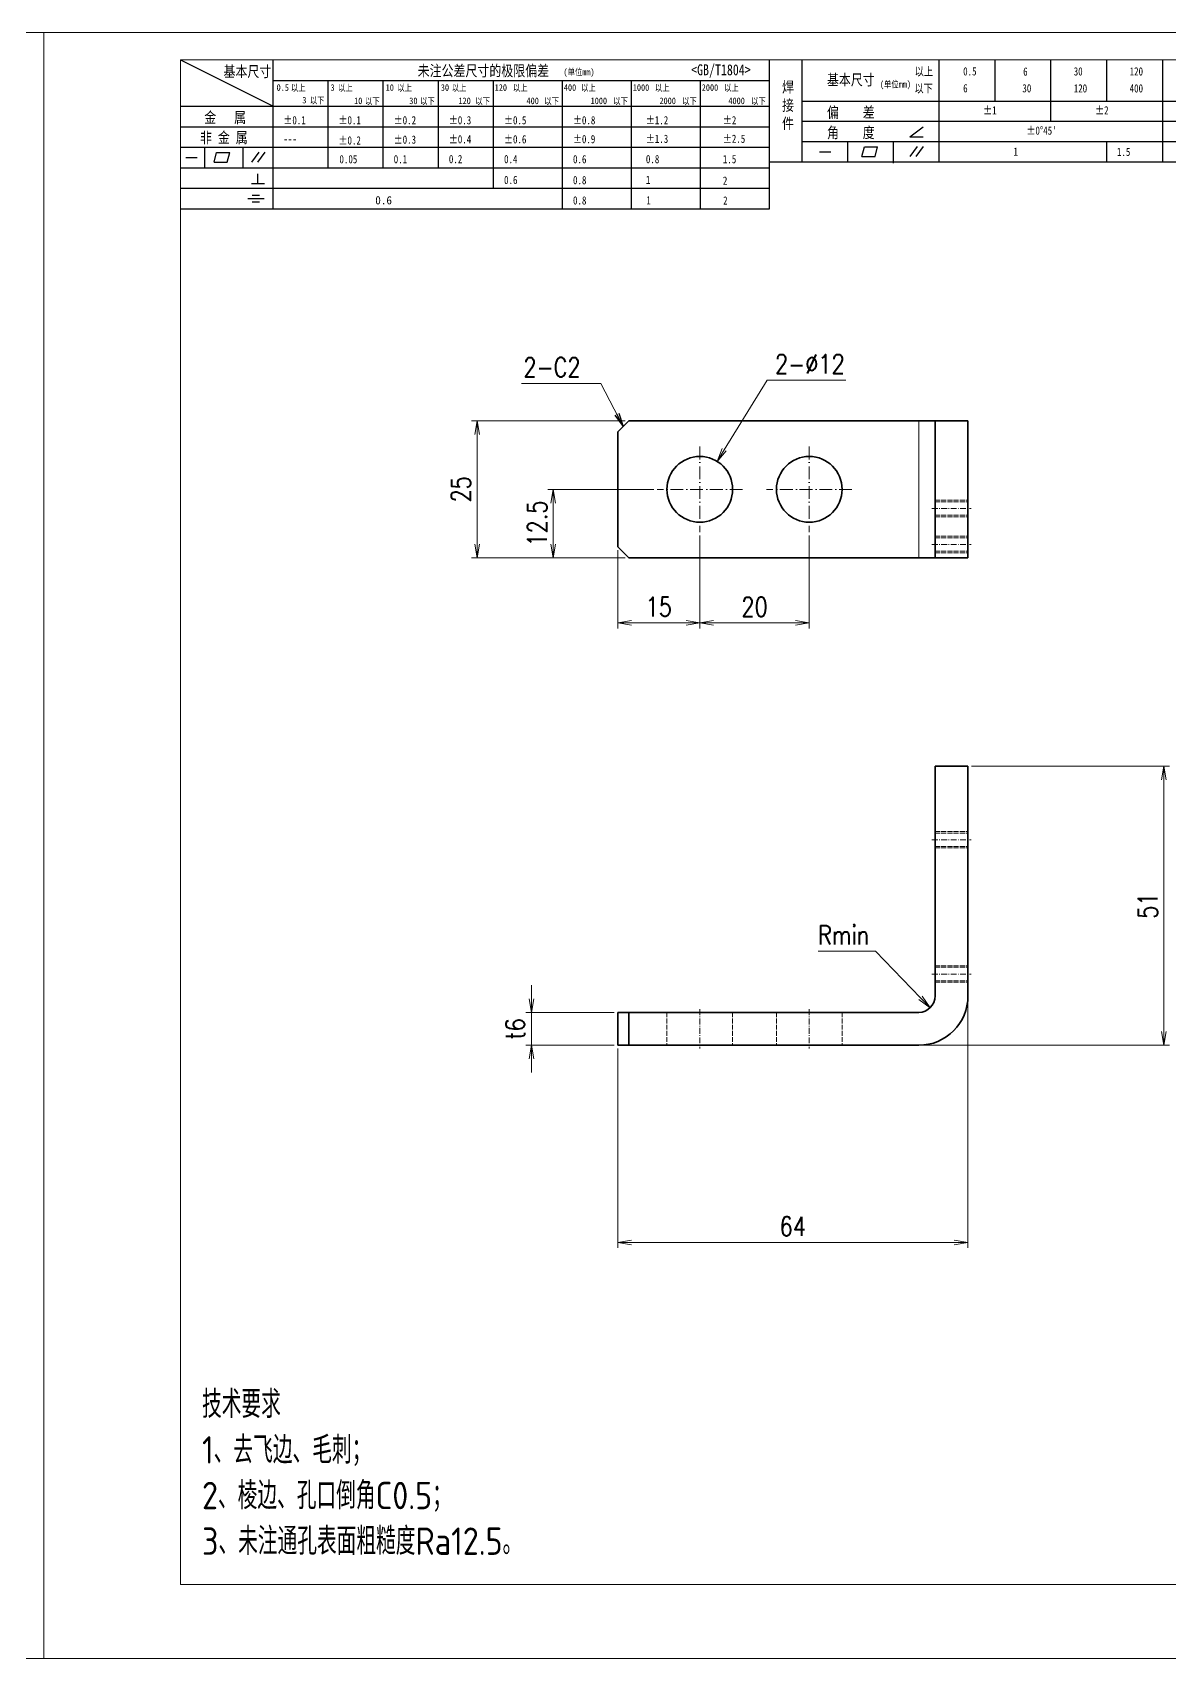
# Model space of a CAD drawing. Header units: millimetres. Extents: x -49592 to 104182, y -50696 to 41603.
# Drawn here: x -49174.6 to -48966.8, y 40985.9 to 41282.9 of the extents above; entities that cross this region are included whole.
import ezdxf

# ---------------------------------------------------------------- set-up
doc = ezdxf.new("R2010")
doc.units = ezdxf.units.MM
doc.header["$LTSCALE"] = 0.5
for name, pattern in [('AM_ISO02W050x2', [3.75, 3, -0.75]), ('AM_ISO08W050x2', [9, 6, -0.75, 1.5, -0.75]), ('DASHDOT', [18.5, 12, -3, 0.5, -3]), ('DASHED', [15, 12, -3])]:
    doc.linetypes.add(name, pattern=pattern)
for name, color, linetype, lineweight in [('中心线', 2, 'AM_ISO08W050x2', 18), ('图框', 7, 'Continuous', 18), ('标注线', 3, 'Continuous', 18), ('粗实线', 7, 'Continuous', 35), ('虚线', 1, 'AM_ISO02W050x2', 18)]:
    doc.layers.add(name, color=color, linetype=linetype, lineweight=lineweight)
doc.layers.add('图\\M+19E79\\M+195B6\\M+18E9A', color=7, linetype='Continuous')
doc.layers.add('打印', color=7, linetype='Continuous', lineweight=15, plot=False)
doc.layers.add('打印-禁用', color=7, linetype='Continuous', lineweight=15, plot=False)
doc.styles.add('DIM', font='romans.shx', dxfattribs={"width": 0.8, "bigfont": 'bigfont.shx'})
doc.styles.add('国标', font='simfang.ttf', dxfattribs={"width": 0.8})
doc.styles.add('机械长仿宋', font='gbenor.shx', dxfattribs={"height": 1, "bigfont": 'gbcbig.shx'})
doc.dimstyles.new('DEH 1-1', dxfattribs={"dimtxt": 3.5, "dimasz": 2.5, "dimexe": 1, "dimexo": 0.625, "dimgap": 1.2, "dimtad": 1, "dimtoh": 1, "dimdsep": 46, "dimtxsty": 'DIM', "dimblk": 'OPEN', "dimcen": 0, "dimclrd": 8, "dimclre": 8, "dimclrt": 2, "dimazin": 2, "dimtfac": 0.5, "dimtmove": 0, "dimatfit": 3, "dimldrblk": 'OPEN', "dimfxl": 0, "dimtolj": 2, "dimlwd": 18, "dimlwe": 18, "dimarcsym": 0})
doc.dimstyles.new('DEH 1-1$0', dxfattribs={"dimtxt": 3.5, "dimasz": 2.5, "dimexe": 1, "dimexo": 0.625, "dimgap": 1.2, "dimtad": 1, "dimzin": 9, "dimdsep": 46, "dimtxsty": 'DIM', "dimblk": 'OPEN', "dimcen": 0, "dimclrd": 8, "dimclre": 8, "dimclrt": 2, "dimazin": 2, "dimtfac": 0.5, "dimtmove": 0, "dimatfit": 3, "dimldrblk": 'OPEN', "dimfxl": 0, "dimtolj": 2, "dimlwd": 18, "dimlwe": 18, "dimarcsym": 0})
doc.dimstyles.new('DEH 1-1$3', dxfattribs={"dimtxt": 3.5, "dimasz": 2.5, "dimexe": 1, "dimexo": 0.625, "dimgap": 1.2, "dimtad": 1, "dimtoh": 1, "dimdsep": 46, "dimtxsty": 'DIM', "dimblk": 'OPEN', "dimcen": 0, "dimclrd": 8, "dimclre": 8, "dimclrt": 2, "dimazin": 2, "dimtfac": 0.5, "dimtofl": 0, "dimtmove": 0, "dimatfit": 3, "dimldrblk": 'OPEN', "dimfxl": 0, "dimtolj": 2, "dimlwd": 18, "dimlwe": 18, "dimarcsym": 0})
doc.dimstyles.new('DEH 1-1$4', dxfattribs={"dimtxt": 3.5, "dimasz": 2.5, "dimexe": 1, "dimexo": 0.625, "dimgap": 1.2, "dimtad": 1, "dimtoh": 1, "dimdsep": 46, "dimtxsty": 'DIM', "dimblk": 'OPEN', "dimcen": 0, "dimclrd": 8, "dimclre": 8, "dimclrt": 2, "dimazin": 2, "dimtfac": 0.5, "dimtofl": 0, "dimtmove": 0, "dimatfit": 3, "dimldrblk": 'OPEN', "dimfxl": 0, "dimtolj": 2, "dimlwd": 18, "dimlwe": 18, "dimarcsym": 0})

# ---------------------------------------------------------------- blocks, each defined once
blk = doc.blocks.new('GZDEH零件A3图框V01版')
at = {"layer": '图\\M+19E79\\M+195B6\\M+18E9A', "color": 9}
for p, q in [((2882.49, -1554.46), (2899.37, -1562.92)), ((2899.37, -1581.67), (2899.37, -1554.46)), ((2990.09, -1581.67), (2990.09, -1554.46)), ((2996.09, -1573.08), (2996.09, -1554.46)), ((3021.09, -1561.98), (3021.09, -1554.46)), ((3031.31, -1561.98), (3031.31, -1554.46)), ((3041.53, -1561.98), (3041.53, -1554.46)), ((3051.75, -1561.98), (3051.75, -1554.46)), ((3061.98, -1561.98), (3061.98, -1554.46)), ((2899.37, -1558.24), (2990.09, -1558.24)), ((2909.45, -1574.17), (2909.45, -1558.24)), ((2919.53, -1574.17), (2919.53, -1558.24)), ((2929.61, -1574.17), (2929.61, -1558.24)), ((2939.69, -1577.92), (2939.69, -1558.24)), ((2952.29, -1581.67), (2952.29, -1558.24)), ((2964.89, -1581.67), (2964.89, -1558.24)), ((2977.49, -1581.67), (2977.49, -1558.24)), ((2996.09, -1561.98), (3113.09, -1561.98)), ((3021.09, -1573.08), (3021.09, -1561.98)), ((3041.53, -1565.68), (3041.53, -1561.98)), ((3061.98, -1573.08), (3061.98, -1561.98)), ((2882.49, -1562.92), (2990.09, -1562.92)), ((2882.49, -1566.67), (2990.09, -1566.67)), ((2996.09, -1565.68), (3113.09, -1565.68)), ((3015.75, -1568.51), (3018.15, -1566.66)), ((2882.49, -1570.42), (2990.09, -1570.42)), ((2886.92, -1574.12), (2886.92, -1570.42)), ((2893.91, -1574.12), (2893.91, -1570.42)), ((2996.09, -1569.38), (3113.09, -1569.38)), ((3004.42, -1573.08), (3004.42, -1569.38)), ((3006.97, -1572.12), (3007.45, -1570.33)), ((3007.45, -1570.33), (3009.86, -1570.33)), ((3009.39, -1572.12), (3009.86, -1570.33)), ((3012.75, -1573.08), (3012.75, -1569.38)), ((3015.75, -1568.51), (3018.15, -1568.51)), ((3015.81, -1572.12), (3017.15, -1570.26)), ((3016.89, -1572.12), (3018.23, -1570.26)), ((3051.75, -1573.08), (3051.75, -1569.38)), ((2883.43, -1572.27), (2885.49, -1572.27)), ((2888.59, -1573.16), (2889.07, -1571.37)), ((2888.59, -1573.16), (2891, -1573.16)), ((2889.07, -1571.37), (2891.48, -1571.37)), ((2891, -1573.16), (2891.48, -1571.37)), ((2895.52, -1573.16), (2896.85, -1571.3)), ((2896.6, -1573.16), (2897.94, -1571.3)), ((2990.09, -1573.08), (3113.09, -1573.08)), ((2999.26, -1571.23), (3001.32, -1571.23)), ((3006.97, -1572.12), (3009.39, -1572.12)), ((3012.75, -1573.33), (3012.75, -1573.08)), ((2882.49, -1574.17), (2990.09, -1574.17)), ((2895.42, -1577.05), (2897.81, -1577.05)), ((2896.58, -1577.05), (2896.58, -1575.28)), ((2882.49, -1577.92), (2990.09, -1577.92)), ((2894.79, -1579.77), (2897.77, -1579.77)), ((2895.57, -1579.17), (2896.92, -1579.17)), ((2882.49, -1581.67), (2990.09, -1581.67)), ((2895.57, -1580.37), (2896.93, -1580.37))]:
    blk.add_line(p, q, dxfattribs=at)
at = {"layer": '图框', "linetype": 'Continuous'}
for p, q in [((2882.49, -1554.46), (2882.49, -1832.96)), ((3272.49, -1554.46), (2882.49, -1554.46)), ((2882.49, -1832.96), (3272.49, -1832.96))]:
    blk.add_line(p, q, dxfattribs=at)
at = {"layer": '打印-禁用', "linetype": 'Continuous'}
for p, q in [((2857.49, -1549.46), (2857.49, -1846.46)), ((3277.49, -1549.46), (2857.49, -1549.46)), ((3277.49, -1846.46), (3277.49, -1549.46)), ((2857.49, -1846.46), (3277.49, -1846.46))]:
    blk.add_line(p, q, dxfattribs=at)
at = {"layer": '图\\M+19E79\\M+195B6\\M+18E9A', "color": 9, "style": '国标', "width": 0.8}
for s, height, p in [('基本尺寸', 2, (2890.33, -1557.58)), ('未注公差尺寸的极限偏差', 2, (2925.81, -1557.44)), ('<GB/T1804>', 2, (2975.78, -1557.27)), ('以上', 1.5, (3016.64, -1557.33)), ('0.5', 1.5, (3025.49, -1557.3)), ('6', 1.5, (3036.45, -1557.34)), ('30', 1.5, (3045.69, -1557.31)), ('120', 1.5, (3055.91, -1557.31)), ('30', 1.2, (2930.04, -1560.11)), ('基本尺寸', 2, (3000.6, -1559.1)), ('以下', 1.5, (3016.58, -1560.43)), ('6', 1.5, (3025.49, -1560.38)), ('30', 1.5, (3036.31, -1560.39)), ('120', 1.5, (3045.69, -1560.41)), ('400', 1.5, (3055.91, -1560.41)), ('金   属', 2, (2886.82, -1565.98)), ('±0.1', 1.5, (2901.27, -1566.23)), ('±0.1', 1.5, (2911.35, -1566.23)), ('±0.2', 1.5, (2921.43, -1566.23)), ('±0.3', 1.5, (2931.51, -1566.23)), ('±0.5', 1.5, (2941.59, -1566.23)), ('±0.8', 1.5, (2954.19, -1566.23)), ('±1.2', 1.5, (2967.51, -1566.23)), ('±2', 1.5, (2981.58, -1566.23)), ('偏    差', 2, (3000.6, -1565.04)), ('±1', 1.5, (3029.16, -1564.42)), ('±2', 1.5, (3049.61, -1564.42)), ('非 金 属', 2, (2886.02, -1569.65)), ('±0.3', 1.5, (2921.43, -1569.77)), ('±0.4', 1.5, (2931.51, -1569.71)), ('±0.6', 1.5, (2941.59, -1569.71)), ('±0.9', 1.5, (2954.19, -1569.68)), ('±1.3', 1.5, (2967.51, -1569.62)), ('±2.5', 1.5, (2981.58, -1569.61)), ('角    度', 2, (3000.6, -1568.74)), ("±0%%D45'", 1.5, (3037.06, -1568.12)), ('---', 1.5, (2901.27, -1569.65)), ('±0.2', 1.5, (2911.35, -1569.92)), ('1', 1.5, (3034.69, -1571.98)), ('1.5', 1.5, (3053.59, -1572.01)), ('0.1', 1.5, (2921.43, -1573.34)), ('0.2', 1.5, (2931.51, -1573.33)), ('0.4', 1.5, (2941.59, -1573.33)), ('0.6', 1.5, (2954.19, -1573.35)), ('0.8', 1.5, (2967.51, -1573.33)), ('1.5', 1.5, (2981.58, -1573.34)), ('0.6', 1.5, (2941.59, -1577.14)), ('0.8', 1.5, (2954.19, -1577.17)), ('1', 1.5, (2967.51, -1577.12)), ('2', 1.5, (2981.58, -1577.26)), ('0.8', 1.5, (2954.19, -1580.87)), ('1', 1.5, (2967.59, -1580.86)), ('2', 1.5, (2981.62, -1580.89))]:
    blk.add_text(s, height=height, dxfattribs=at).set_placement(p)
at = {"layer": '图\\M+19E79\\M+195B6\\M+18E9A', "color": 9, "lineweight": 15, "style": '国标', "width": 0.8}
for s, p in [('(单位mm)', (2952.44, -1557.27)), ('0.5', (2900.03, -1560.11)), ('以上', (2902.64, -1560.16)), ('3', (2909.88, -1560.11)), ('以上', (2911.25, -1560.16)), ('10', (2919.96, -1560.11)), ('以上', (2922.09, -1560.16)), ('以上', (2932.02, -1560.16)), ('120', (2939.88, -1560.11)), ('以上', (2943.21, -1560.16)), ('400', (2952.52, -1560.11)), ('以上', (2955.68, -1560.16)), ('1000', (2965.12, -1560.11)), ('以上', (2969.16, -1560.16)), ('2000', (2977.72, -1560.11)), ('以上', (2981.8, -1560.16)), ('(单位mm)', (3010.27, -1559.51)), ('3', (2904.73, -1562.41)), ('以下', (2906.1, -1562.46)), ('10', (2914.19, -1562.54)), ('以下', (2916.18, -1562.59)), ('30', (2924.27, -1562.54)), ('以下', (2926.26, -1562.59)), ('120', (2933.26, -1562.54)), ('以下', (2936.34, -1562.59)), ('400', (2945.7, -1562.54)), ('以下', (2948.94, -1562.59)), ('1000', (2957.41, -1562.54)), ('以下', (2961.54, -1562.59)), ('2000', (2969.99, -1562.54)), ('以下', (2974.14, -1562.59)), ('4000', (2982.59, -1562.54)), ('以下', (2986.74, -1562.59))]:
    blk.add_text(s, height=1.2, dxfattribs=at).set_placement(p)
at = {"layer": '图\\M+19E79\\M+195B6\\M+18E9A', "color": 9, "lineweight": 13, "style": '国标'}
blk.add_text('0.6', height=1.5, dxfattribs=at).set_placement((2918.05, -1580.85))
at = {"layer": '图\\M+19E79\\M+195B6\\M+18E9A', "color": 9, "insert": (2992.39, -1558.41), "char_height": 2, "width": 3.1877, "attachment_point": 1, "style": '国标'}
blk.add_mtext('焊\\P接\\P件', dxfattribs=at)
at = {"layer": '图\\M+19E79\\M+195B6\\M+18E9A', "color": 9, "insert": (2911.51, -1573.37), "char_height": 1.5, "attachment_point": 7, "style": '国标'}
blk.add_mtext_dynamic_manual_height_columns('0.05', width=5.1982, gutter_width=12.5, heights=[0], dxfattribs=at)
blk = doc.blocks.new('DEH A3')
at = {"layer": '图框'}
blk.add_blockref('GZDEH零件A3图框V01版', (-2857.49, 1846.46), dxfattribs=at)
blk = doc.blocks.new('_Open')
at = {"color": 0, "linetype": 'ByBlock', "lineweight": -2}
for p, q in [((-1, 0.17), (0, 0)), ((-1, -0.17), (0, 0)), ((0, 0), (-1, 0))]:
    blk.add_line(p, q, dxfattribs=at)
blk = doc.blocks.new('*D35')
at = {"layer": 'Defpoints', "color": 0, "transparency": 16777216}
for p in [(-49003.62, 41106.91), (-49067.62, 41097.91), (-49003.62, 41061.89)]:
    blk.add_point(p, dxfattribs=at)
at = {"layer": '标注线', "color": 8, "lineweight": 18, "transparency": 16777216}
for p, q in [((-49003.62, 41106.29), (-49003.62, 41060.89)), ((-49067.62, 41097.29), (-49067.62, 41060.89)), ((-49065.12, 41061.89), (-49006.12, 41061.89))]:
    blk.add_line(p, q, dxfattribs=at)
at = {"layer": '标注线', "color": 8, "lineweight": 18, "transparency": 16777216, "xscale": 2.5, "yscale": 2.5, "zscale": 2.5, "rotation": 180}
blk.add_blockref('_Open', (-49067.62, 41061.89), dxfattribs=at)
at = {"layer": '标注线', "color": 8, "lineweight": 18, "transparency": 16777216, "xscale": 2.5, "yscale": 2.5, "zscale": 2.5}
blk.add_blockref('_Open', (-49003.62, 41061.89), dxfattribs=at)
at = {"layer": '标注线', "color": 2, "transparency": 16777216, "insert": (-49035.62, 41064.84), "char_height": 3.5, "attachment_point": 5, "style": 'DIM'}
blk.add_mtext('\\A2;64', dxfattribs=at)
blk = doc.blocks.new('*D36')
at = {"layer": 'Defpoints', "color": 0, "transparency": 16777216}
for p in [(-49003.62, 41148.91), (-48967.8, 41148.91), (-49012.62, 41097.91)]:
    blk.add_point(p, dxfattribs=at)
at = {"layer": '标注线', "color": 8, "lineweight": 18, "transparency": 16777216}
for p, q in [((-49002.99, 41148.91), (-48966.8, 41148.91)), ((-48967.8, 41100.41), (-48967.8, 41146.41)), ((-49011.99, 41097.91), (-48966.8, 41097.91))]:
    blk.add_line(p, q, dxfattribs=at)
at = {"layer": '标注线', "color": 8, "lineweight": 18, "transparency": 16777216, "xscale": 2.5, "yscale": 2.5, "zscale": 2.5}
for p, rotation in [((-48967.8, 41148.91), 90), ((-48967.8, 41097.91), 270)]:
    blk.add_blockref('_Open', p, dxfattribs=dict(at, rotation=rotation))
at = {"layer": '标注线', "color": 2, "transparency": 16777216, "insert": (-48970.75, 41123.41), "char_height": 3.5, "attachment_point": 5, "rotation": 90, "style": 'DIM'}
blk.add_mtext('\\A2;51', dxfattribs=at)
blk = doc.blocks.new('*D37')
at = {"layer": 'Defpoints', "color": 0, "transparency": 16777216}
for p in [(-49083.38, 41103.91), (-49067.62, 41103.91), (-49067.62, 41097.91)]:
    blk.add_point(p, dxfattribs=at)
at = {"layer": '标注线', "color": 8, "lineweight": 18, "transparency": 16777216}
for p, q in [((-49083.38, 41106.41), (-49083.38, 41108.91)), ((-49068.24, 41103.91), (-49084.38, 41103.91)), ((-49083.38, 41097.91), (-49083.38, 41103.91)), ((-49068.24, 41097.91), (-49084.38, 41097.91)), ((-49083.38, 41095.41), (-49083.38, 41092.91))]:
    blk.add_line(p, q, dxfattribs=at)
at = {"layer": '标注线', "color": 8, "lineweight": 18, "transparency": 16777216, "xscale": 2.5, "yscale": 2.5, "zscale": 2.5}
for p, rotation in [((-49083.38, 41103.91), 270), ((-49083.38, 41097.91), 90)]:
    blk.add_blockref('_Open', p, dxfattribs=dict(at, rotation=rotation))
at = {"layer": '标注线', "color": 2, "transparency": 16777216, "insert": (-49086.33, 41100.91), "char_height": 3.5, "attachment_point": 5, "rotation": 90, "style": 'DIM'}
blk.add_mtext('\\A2;{\\Fromans,bigfont|c134;t}6', dxfattribs=at)
blk = doc.blocks.new('*D38')
at = {"layer": 'Defpoints', "color": 0, "transparency": 16777216}
for p in [(-49012.62, 41106.91), (-49010.54, 41104.75)]:
    blk.add_point(p, dxfattribs=at)
at = {"layer": '标注线', "color": 8, "lineweight": 18, "transparency": 16777216}
for p, q in [((-49031.02, 41115.09), (-49020.49, 41115.09)), ((-49020.49, 41115.09), (-49012.27, 41106.55))]:
    blk.add_line(p, q, dxfattribs=at)
at = {"layer": '标注线', "color": 8, "lineweight": 18, "transparency": 16777216, "xscale": 2.5, "yscale": 2.5, "zscale": 2.5, "rotation": 313.8876368885739}
blk.add_blockref('_Open', (-49010.54, 41104.75), dxfattribs=at)
at = {"layer": '标注线', "color": 2, "transparency": 16777216, "insert": (-49026.35, 41118.04), "char_height": 3.5, "attachment_point": 5, "style": 'DIM'}
blk.add_mtext('\\A2;{\\Fromans,bigfont|c134;Rmin}', dxfattribs=at)
blk = doc.blocks.new('*D39')
at = {"layer": 'Defpoints', "color": 0, "transparency": 16777216}
for p in [(-49093.32, 41211.95), (-49065.62, 41211.95), (-49065.62, 41186.95)]:
    blk.add_point(p, dxfattribs=at)
at = {"layer": '标注线', "color": 8, "lineweight": 18, "transparency": 16777216}
for p, q in [((-49066.24, 41211.95), (-49094.32, 41211.95)), ((-49093.32, 41189.45), (-49093.32, 41209.45)), ((-49066.24, 41186.95), (-49094.32, 41186.95))]:
    blk.add_line(p, q, dxfattribs=at)
at = {"layer": '标注线', "color": 8, "lineweight": 18, "transparency": 16777216, "xscale": 2.5, "yscale": 2.5, "zscale": 2.5}
for p, rotation in [((-49093.32, 41211.95), 90), ((-49093.32, 41186.95), 270)]:
    blk.add_blockref('_Open', p, dxfattribs=dict(at, rotation=rotation))
at = {"layer": '标注线', "color": 2, "transparency": 16777216, "insert": (-49096.27, 41199.45), "char_height": 3.5, "attachment_point": 5, "rotation": 90, "style": 'DIM'}
blk.add_mtext('\\A2;25', dxfattribs=at)
blk = doc.blocks.new('*D40')
at = {"layer": 'Defpoints', "color": 0, "transparency": 16777216}
for p in [(-49060.42, 41199.45), (-49079.4, 41186.95), (-49065.62, 41186.95)]:
    blk.add_point(p, dxfattribs=at)
at = {"layer": '标注线', "color": 8, "lineweight": 18, "transparency": 16777216}
for p, q in [((-49061.04, 41199.45), (-49080.4, 41199.45)), ((-49079.4, 41196.95), (-49079.4, 41189.45)), ((-49066.24, 41186.95), (-49080.4, 41186.95))]:
    blk.add_line(p, q, dxfattribs=at)
at = {"layer": '标注线', "color": 8, "lineweight": 18, "transparency": 16777216, "xscale": 2.5, "yscale": 2.5, "zscale": 2.5}
for p, rotation in [((-49079.4, 41199.45), 90), ((-49079.4, 41186.95), 270)]:
    blk.add_blockref('_Open', p, dxfattribs=dict(at, rotation=rotation))
at = {"layer": '标注线', "color": 2, "transparency": 16777216, "insert": (-49082.35, 41193.2), "char_height": 3.5, "attachment_point": 5, "rotation": 90, "style": 'DIM'}
blk.add_mtext('\\A2;12.5', dxfattribs=at)
blk = doc.blocks.new('*D41')
at = {"layer": 'Defpoints', "color": 0, "transparency": 16777216}
for p in [(-49052.62, 41191.65), (-49067.62, 41188.95), (-49052.62, 41175.05)]:
    blk.add_point(p, dxfattribs=at)
at = {"layer": '标注线', "color": 8, "lineweight": 18, "transparency": 16777216}
for p, q in [((-49052.62, 41191.03), (-49052.62, 41174.05)), ((-49067.62, 41188.33), (-49067.62, 41174.05)), ((-49065.12, 41175.05), (-49055.12, 41175.05))]:
    blk.add_line(p, q, dxfattribs=at)
at = {"layer": '标注线', "color": 8, "lineweight": 18, "transparency": 16777216, "xscale": 2.5, "yscale": 2.5, "zscale": 2.5, "rotation": 180}
blk.add_blockref('_Open', (-49067.62, 41175.05), dxfattribs=at)
at = {"layer": '标注线', "color": 8, "lineweight": 18, "transparency": 16777216, "xscale": 2.5, "yscale": 2.5, "zscale": 2.5}
blk.add_blockref('_Open', (-49052.62, 41175.05), dxfattribs=at)
at = {"layer": '标注线', "color": 2, "transparency": 16777216, "insert": (-49060.12, 41178), "char_height": 3.5, "attachment_point": 5, "style": 'DIM'}
blk.add_mtext('\\A2;15', dxfattribs=at)
blk = doc.blocks.new('*D42')
at = {"layer": 'Defpoints', "color": 0, "transparency": 16777216}
for p in [(-49052.62, 41191.65), (-49032.62, 41191.65), (-49032.62, 41175.05)]:
    blk.add_point(p, dxfattribs=at)
at = {"layer": '标注线', "color": 8, "lineweight": 18, "transparency": 16777216}
for p, q in [((-49052.62, 41191.03), (-49052.62, 41174.05)), ((-49032.62, 41191.03), (-49032.62, 41174.05)), ((-49050.12, 41175.05), (-49035.12, 41175.05))]:
    blk.add_line(p, q, dxfattribs=at)
at = {"layer": '标注线', "color": 8, "lineweight": 18, "transparency": 16777216, "xscale": 2.5, "yscale": 2.5, "zscale": 2.5, "rotation": 180}
blk.add_blockref('_Open', (-49052.62, 41175.05), dxfattribs=at)
at = {"layer": '标注线', "color": 8, "lineweight": 18, "transparency": 16777216, "xscale": 2.5, "yscale": 2.5, "zscale": 2.5}
blk.add_blockref('_Open', (-49032.62, 41175.05), dxfattribs=at)
at = {"layer": '标注线', "color": 2, "transparency": 16777216, "insert": (-49042.62, 41178), "char_height": 3.5, "attachment_point": 5, "style": 'DIM'}
blk.add_mtext('\\A2;20', dxfattribs=at)
blk = doc.blocks.new('*D43')
at = {"layer": 'Defpoints', "color": 0, "transparency": 16777216}
for p in [(-49049.47, 41204.56), (-49055.77, 41194.34)]:
    blk.add_point(p, dxfattribs=at)
at = {"layer": '标注线', "color": 8, "lineweight": 18, "transparency": 16777216}
for p, q in [((-49040.31, 41219.39), (-49048.15, 41206.68)), ((-49025.91, 41219.39), (-49040.31, 41219.39))]:
    blk.add_line(p, q, dxfattribs=at)
at = {"layer": '标注线', "color": 8, "lineweight": 18, "transparency": 16777216, "xscale": 2.5, "yscale": 2.5, "zscale": 2.5, "rotation": 238.3169100409703}
blk.add_blockref('_Open', (-49049.47, 41204.56), dxfattribs=at)
at = {"layer": '标注线', "color": 2, "transparency": 16777216, "insert": (-49032.51, 41222.34), "char_height": 3.5, "attachment_point": 5, "style": 'DIM'}
blk.add_mtext('\\A2;{\\Fromans,bigfont|c134;2-}∅12', dxfattribs=at)

msp = doc.modelspace()

# ---------------------------------------------------------------- linework, layer by layer
at = {"layer": '中心线', "linetype": 'DASHDOT', "lineweight": 13, "ltscale": 0.390002}
for p, q in [((-49052.617, 41207.25), (-49052.617, 41191.65)), ((-49032.617, 41207.25), (-49032.617, 41191.65))]:
    msp.add_line(p, q, dxfattribs=at)
at = {"layer": '中心线', "linetype": 'DASHDOT', "lineweight": 13, "ltscale": 0.389999}
for p, q in [((-49044.817, 41199.45), (-49060.417, 41199.45)), ((-49024.817, 41199.45), (-49040.417, 41199.45))]:
    msp.add_line(p, q, dxfattribs=at)
at = {"layer": '中心线', "linetype": 'DASHDOT', "lineweight": 13, "ltscale": 0.179999}
for p, q in [((-49010.217, 41195.95), (-49003.017, 41195.95)), ((-49010.217, 41189.377), (-49003.017, 41189.377)), ((-49010.217, 41135.445), (-49003.017, 41135.445)), ((-49010.217, 41110.91), (-49003.017, 41110.91))]:
    msp.add_line(p, q, dxfattribs=at)
at = {"layer": '中心线', "linetype": 'DASHDOT', "lineweight": 13, "ltscale": 0.180015}
for p, q in [((-49052.617, 41104.51), (-49052.617, 41097.309)), ((-49032.617, 41104.51), (-49032.617, 41097.309))]:
    msp.add_line(p, q, dxfattribs=at)
at = {"layer": '打印'}
for points in [[(-49592.491, 41282.893), (-49172.491, 41282.893), (-49172.491, 40985.893), (-49592.491, 40985.893)], [(-49172.491, 41282.893), (-48752.491, 41282.893), (-48752.491, 40985.893), (-49172.491, 40985.893)]]:
    msp.add_lwpolyline(points, close=True, dxfattribs=at)
at = {"layer": '粗实线', "lineweight": 35, "ltscale": 0.070711}
for p, q in [((-49065.617, 41211.95), (-49067.617, 41209.95)), ((-49065.617, 41186.95), (-49067.617, 41188.95))]:
    msp.add_line(p, q, dxfattribs=at)
at = {"layer": '粗实线', "lineweight": 35}
for p, q in [((-49065.617, 41211.95), (-49012.617, 41211.95)), ((-49009.617, 41211.95), (-49009.617, 41186.95)), ((-49003.617, 41211.95), (-49003.617, 41186.95)), ((-49067.617, 41188.95), (-49067.617, 41209.95)), ((-49065.617, 41186.95), (-49012.617, 41186.95)), ((-49009.617, 41106.91), (-49009.617, 41148.91)), ((-49003.617, 41106.91), (-49003.617, 41148.91)), ((-49065.617, 41103.91), (-49012.617, 41103.91)), ((-49065.617, 41097.91), (-49012.617, 41097.91))]:
    msp.add_line(p, q, dxfattribs=at)
at = {"layer": '粗实线', "lineweight": 35, "ltscale": 0.075}
for p, q in [((-49012.617, 41211.95), (-49009.617, 41211.95)), ((-49009.617, 41186.95), (-49012.617, 41186.95))]:
    msp.add_line(p, q, dxfattribs=at)
at = {"layer": '粗实线', "lineweight": 13}
msp.add_line((-49012.617, 41211.95), (-49012.617, 41186.95), dxfattribs=at)
at = {"layer": '粗实线', "lineweight": 35, "ltscale": 0.15}
for p, q in [((-49009.617, 41211.95), (-49003.617, 41211.95)), ((-49009.617, 41186.95), (-49003.617, 41186.95)), ((-49009.617, 41148.91), (-49003.617, 41148.91)), ((-49067.617, 41097.91), (-49067.617, 41103.91)), ((-49065.617, 41097.91), (-49065.617, 41103.91))]:
    msp.add_line(p, q, dxfattribs=at)
at = {"layer": '粗实线', "lineweight": 35, "ltscale": 0.05}
for p, q in [((-49065.617, 41103.91), (-49067.617, 41103.91)), ((-49065.617, 41097.91), (-49067.617, 41097.91))]:
    msp.add_line(p, q, dxfattribs=at)
at = {"layer": '粗实线', "lineweight": 35}
for centre in [(-49052.617, 41199.45), (-49032.617, 41199.45)]:
    msp.add_circle(centre, 6, dxfattribs=at)
for radius in [3, 9]:
    msp.add_arc((-49012.617, 41106.91), radius, 270, 0, dxfattribs=at)
at = {"layer": '虚线', "linetype": 'DASHED', "lineweight": 13}
msp.add_line((-49012.617, 41211.95), (-49012.617, 41186.95), dxfattribs=at)
at = {"layer": '虚线', "linetype": 'DASHED', "lineweight": 13, "ltscale": 0.15}
for p, q in [((-49009.617, 41197.45), (-49003.617, 41197.45)), ((-49009.617, 41197.18), (-49003.617, 41197.18)), ((-49009.617, 41194.721), (-49003.617, 41194.721)), ((-49009.617, 41194.45), (-49003.617, 41194.45)), ((-49009.617, 41190.877), (-49003.617, 41190.877)), ((-49009.617, 41190.607), (-49003.617, 41190.607)), ((-49009.617, 41188.148), (-49003.617, 41188.148)), ((-49009.617, 41187.877), (-49003.617, 41187.877)), ((-49009.617, 41136.945), (-49003.617, 41136.945)), ((-49009.617, 41136.675), (-49003.617, 41136.675)), ((-49009.617, 41134.216), (-49003.617, 41134.216)), ((-49009.617, 41133.945), (-49003.617, 41133.945)), ((-49009.617, 41112.41), (-49003.617, 41112.41)), ((-49009.617, 41112.14), (-49003.617, 41112.14)), ((-49009.617, 41109.681), (-49003.617, 41109.681)), ((-49009.617, 41109.41), (-49003.617, 41109.41)), ((-49065.617, 41097.91), (-49065.617, 41103.91)), ((-49058.617, 41103.91), (-49058.617, 41097.91)), ((-49046.617, 41103.91), (-49046.617, 41097.91)), ((-49038.617, 41103.91), (-49038.617, 41097.91)), ((-49026.617, 41103.91), (-49026.617, 41097.91))]:
    msp.add_line(p, q, dxfattribs=at)

# ---------------------------------------------------------------- block references
at = {"layer": '图框'}
for p in [(-49592.491, 40985.893), (-49172.491, 40985.893)]:
    msp.add_blockref('DEH A3', p, dxfattribs=at)

# ---------------------------------------------------------------- texts
at = {"layer": '标注线', "color": 2, "insert": (-49074.407, 41220.002), "char_height": 3.5, "attachment_point": 9, "style": 'DIM'}
msp.add_mtext('\\A2;2-C2', dxfattribs=at)
at = {"layer": '标注线', "color": 2, "insert": (-49143.578, 41004.824), "char_height": 5, "width": 114.82461, "attachment_point": 7, "style": '机械长仿宋'}
msp.add_mtext('\\A2;技术要求\\P1、去飞边、毛刺；\\P2、棱边、孔口倒角C0.5；\\P3、未注通孔表面粗糙度Ra12.5。', dxfattribs=at)

# ---------------------------------------------------------------- dimensions: what is measured, and where the dimension line sits
at = {"layer": '标注线'}
dim = msp.add_diameter_dim_2p(p1=(-49055.768, 41194.344), p2=(-49049.465, 41204.556), text='{\\Fromans,bigfont|c134;2-}<>', dimstyle='DEH 1-1$3', override={"dimarcsym": 1}, dxfattribs=at)
dim.commit()
dim.dimension.update_dxf_attribs({"geometry": '*D43', "text_midpoint": (-49032.508, 41219.393), "dimtype": 163})
for base, p1, p2, picture, middle in [((-49093.317, 41211.95), (-49065.617, 41186.95), (-49065.617, 41211.95), '*D39', (-49096.267, 41199.45)), ((-49079.404, 41186.95), (-49060.417, 41199.45), (-49065.617, 41186.95), '*D40', (-49082.354, 41193.2)), ((-48967.802, 41148.91), (-49012.617, 41097.91), (-49003.617, 41148.91), '*D36', (-48970.752, 41123.41))]:
    dim = msp.add_linear_dim(base=base, p1=p1, p2=p2, angle=90, dimstyle='DEH 1-1$0', override={"dimarcsym": 1}, dxfattribs=at)
    dim.commit()
    dim.dimension.update_dxf_attribs({"geometry": picture, "text_midpoint": middle})
for base, p1, p2, picture, middle in [((-49052.617, 41175.05), (-49067.617, 41188.95), (-49052.617, 41191.65), '*D41', (-49060.117, 41178)), ((-49032.617, 41175.05), (-49052.617, 41191.65), (-49032.617, 41191.65), '*D42', (-49042.617, 41178)), ((-49003.617, 41061.887), (-49067.617, 41097.91), (-49003.617, 41106.91), '*D35', (-49035.617, 41064.837))]:
    dim = msp.add_linear_dim(base=base, p1=p1, p2=p2, dimstyle='DEH 1-1$0', override={"dimarcsym": 1}, dxfattribs=at)
    dim.commit()
    dim.dimension.update_dxf_attribs({"geometry": picture, "text_midpoint": middle})
dim = msp.add_radius_dim(center=(-49012.617, 41106.91), mpoint=(-49010.537, 41104.748), text='{\\Fromans,bigfont|c134;Rmin}', dimstyle='DEH 1-1$4', override={"dimtmove": 1, "dimarcsym": 1}, dxfattribs=at)
dim.commit()
dim.dimension.update_dxf_attribs({"geometry": '*D38', "text_midpoint": (-49020.487, 41115.092), "dimtype": 164})
dim = msp.add_linear_dim(base=(-49083.383, 41103.91), p1=(-49067.617, 41097.91), p2=(-49067.617, 41103.91), angle=90, text='{\\Fromans,bigfont|c134;t}<>', dimstyle='DEH 1-1$0', override={"dimarcsym": 1}, dxfattribs=at)
dim.commit()
dim.dimension.update_dxf_attribs({"geometry": '*D37', "text_midpoint": (-49083.383, 41100.91), "dimtype": 160})

# ---------------------------------------------------------------- leaders
at = {"layer": '标注线', "annotation_type": 0, "has_hookline": 1, "hookline_direction": 1, "text_width": 10.8}
msp.add_leader([(-49066.617, 41210.95), (-49070.707, 41218.802), (-49073.207, 41218.802)], dimstyle='DEH 1-1', override={"dimgap": 1.2, "dimtad": 1, "dimarcsym": 1}, dxfattribs=at)

doc.saveas('drawing.dxf')
